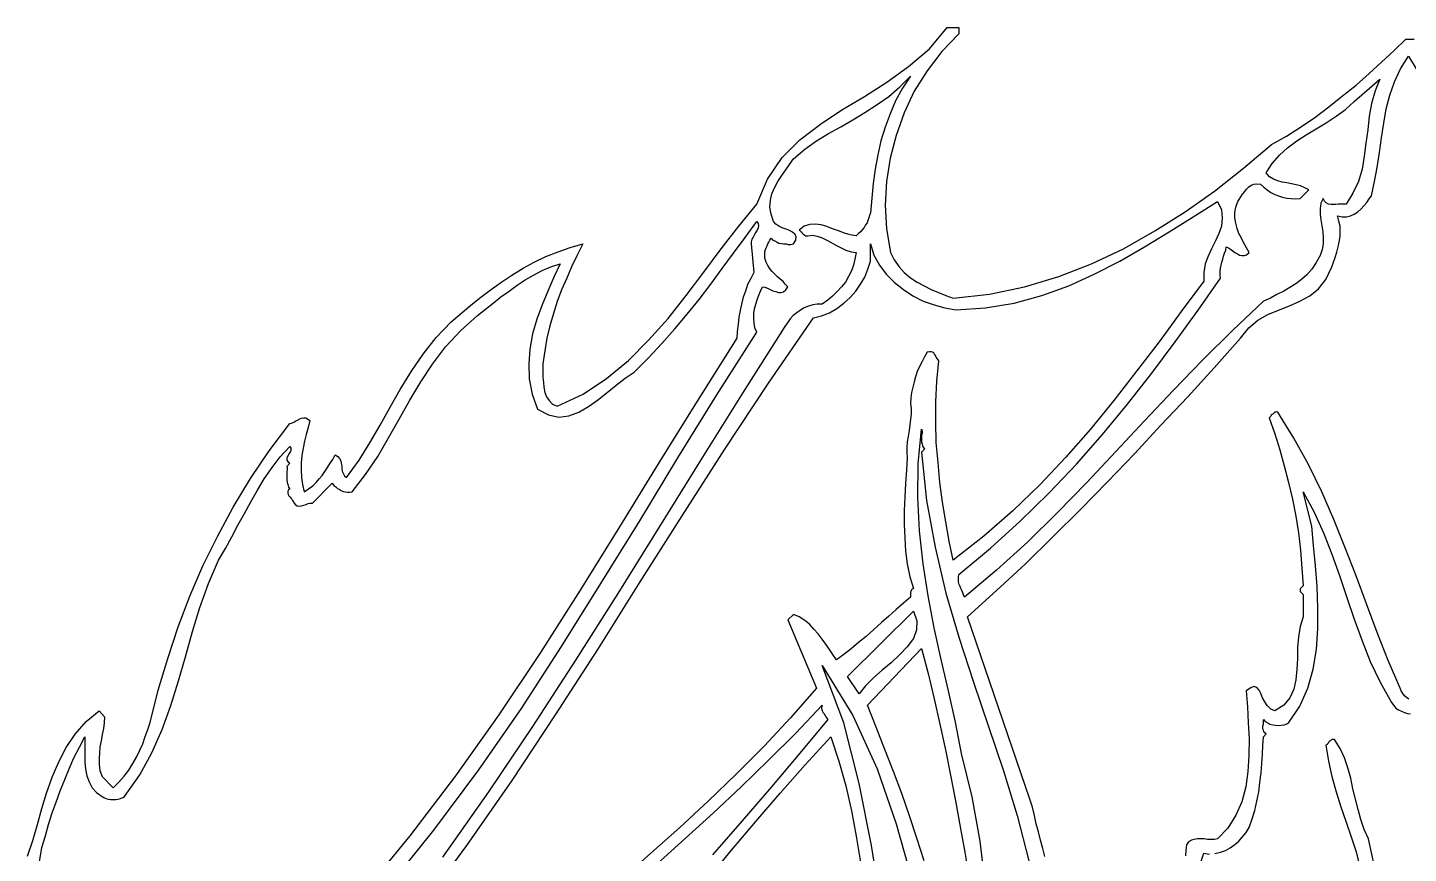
# Model space of a CAD drawing. Extents: x 0.03 to 7.04, y 0.02 to 9.17.
# Drawn here: x 0.328 to 3.519, y 7.263 to 9.171 of the extents above; entities that cross this region are included whole.
import ezdxf

# ---------------------------------------------------------------- set-up
doc = ezdxf.new("R2010")
doc.units = 0
doc.layers.add('1', color=7, linetype='Continuous')

msp = doc.modelspace()

# ---------------------------------------------------------------- linework, layer by layer
for points in [[(0.328, 7.256), (0.34, 7.292), (0.351, 7.329), (0.361, 7.366), (0.372, 7.402), (0.385, 7.439), (0.4, 7.474), (0.417, 7.507), (0.438, 7.538), (0.463, 7.567), (0.493, 7.592), (0.506, 7.578), (0.505, 7.564), (0.503, 7.551), (0.5, 7.537), (0.498, 7.523), (0.495, 7.509), (0.494, 7.495), (0.493, 7.482), (0.493, 7.468), (0.495, 7.454), (0.5, 7.44), (0.526, 7.414), (0.539, 7.427), (0.551, 7.441), (0.562, 7.455), (0.571, 7.47), (0.58, 7.485), (0.587, 7.501), (0.594, 7.516), (0.6, 7.533), (0.606, 7.549), (0.611, 7.565), (0.63, 7.64), (0.652, 7.713), (0.676, 7.786), (0.703, 7.857), (0.733, 7.927), (0.767, 7.995), (0.803, 8.063), (0.843, 8.129), (0.886, 8.193), (0.934, 8.256), (0.938, 8.257), (0.943, 8.259), (0.948, 8.262), (0.952, 8.264), (0.957, 8.267), (0.961, 8.268), (0.966, 8.269), (0.971, 8.269), (0.975, 8.267), (0.98, 8.263), (0.976, 8.247), (0.972, 8.231), (0.968, 8.215), (0.965, 8.199), (0.962, 8.182), (0.96, 8.165), (0.96, 8.148), (0.961, 8.131), (0.963, 8.115), (0.967, 8.098), (0.977, 8.105), (0.987, 8.112), (0.995, 8.12), (1.002, 8.128), (1.009, 8.136), (1.015, 8.145), (1.021, 8.154), (1.027, 8.164), (1.033, 8.173), (1.039, 8.184), (1.045, 8.18), (1.049, 8.175), (1.052, 8.17), (1.053, 8.164), (1.054, 8.158), (1.054, 8.152), (1.055, 8.146), (1.057, 8.141), (1.06, 8.135), (1.065, 8.131), (1.094, 8.171), (1.119, 8.211), (1.143, 8.252), (1.166, 8.294), (1.189, 8.335), (1.215, 8.377), (1.242, 8.416), (1.272, 8.455), (1.307, 8.491), (1.348, 8.526), (1.372, 8.546), (1.397, 8.564), (1.422, 8.582), (1.447, 8.599), (1.473, 8.615), (1.499, 8.629), (1.526, 8.642), (1.554, 8.653), (1.582, 8.663), (1.611, 8.671), (1.598, 8.645), (1.585, 8.618), (1.574, 8.592), (1.562, 8.565), (1.552, 8.538), (1.543, 8.51), (1.535, 8.482), (1.528, 8.453), (1.523, 8.424), (1.519, 8.394), (1.519, 8.385), (1.519, 8.375), (1.519, 8.363), (1.52, 8.351), (1.521, 8.34), (1.523, 8.328), (1.527, 8.318), (1.533, 8.309), (1.541, 8.301), (1.552, 8.296), (1.612, 8.324), (1.666, 8.36), (1.717, 8.402), (1.763, 8.449), (1.808, 8.499), (1.85, 8.552), (1.891, 8.606), (1.931, 8.66), (1.972, 8.712), (2.013, 8.763), (2.038, 8.821), (2.072, 8.871), (2.113, 8.912), (2.16, 8.948), (2.21, 8.981), (2.262, 9.012), (2.314, 9.045), (2.364, 9.081), (2.412, 9.122), (2.453, 9.171), (2.48, 9.171), (2.48, 9.157)], [(2.48, 9.157), (2.441, 9.116), (2.407, 9.071), (2.377, 9.024), (2.354, 8.974), (2.335, 8.922), (2.321, 8.869), (2.313, 8.815), (2.31, 8.761), (2.313, 8.706), (2.322, 8.651), (2.331, 8.634), (2.342, 8.618), (2.354, 8.605), (2.368, 8.593), (2.384, 8.583), (2.4, 8.574), (2.416, 8.566), (2.433, 8.559), (2.45, 8.552), (2.467, 8.546), (2.551, 8.555), (2.632, 8.572), (2.711, 8.596), (2.787, 8.625), (2.861, 8.66), (2.933, 8.701), (3.003, 8.745), (3.071, 8.793), (3.138, 8.846), (3.203, 8.901), (3.237, 8.92), (3.27, 8.941), (3.303, 8.963), (3.335, 8.988), (3.367, 9.013), (3.398, 9.038), (3.428, 9.065), (3.457, 9.091), (3.486, 9.118), (3.513, 9.144), (3.532, 9.144)]]:
    msp.add_lwpolyline(points)
at = {"layer": '1'}
for points in [[(2.679, 7.255), (2.674, 7.274), (2.669, 7.293), (2.664, 7.312), (2.659, 7.331), (2.655, 7.35), (2.65, 7.369), (2.644, 7.388), (2.5, 7.809), (2.567, 7.87), (2.633, 7.931), (2.697, 7.994), (2.761, 8.057), (2.824, 8.121), (2.886, 8.186), (2.947, 8.252), (3.009, 8.318), (3.07, 8.385), (3.131, 8.453), (3.15, 8.477), (3.171, 8.495), (3.194, 8.508), (3.219, 8.518), (3.244, 8.528), (3.268, 8.539), (3.291, 8.551), (3.311, 8.567), (3.328, 8.589), (3.342, 8.618), (3.346, 8.629), (3.35, 8.64), (3.354, 8.652), (3.357, 8.664), (3.359, 8.675), (3.361, 8.688), (3.361, 8.7), (3.361, 8.712), (3.358, 8.724), (3.355, 8.736), (3.366, 8.734), (3.376, 8.734), (3.385, 8.736), (3.394, 8.74), (3.402, 8.745), (3.41, 8.752), (3.416, 8.759), (3.423, 8.767), (3.428, 8.775), (3.434, 8.782), (3.441, 8.815), (3.447, 8.848), (3.452, 8.882), (3.457, 8.916), (3.462, 8.95), (3.468, 8.983), (3.476, 9.015), (3.487, 9.046), (3.501, 9.076), (3.519, 9.105), (3.539, 9.072)], [(1.157, 7.179), (1.267, 7.316), (1.371, 7.456), (1.469, 7.597), (1.562, 7.741), (1.653, 7.886), (1.743, 8.031), (1.831, 8.177), (1.921, 8.322), (2.013, 8.467), (2.009, 8.477), (2.007, 8.488), (2.006, 8.499), (2.006, 8.51), (2.008, 8.521), (2.011, 8.532), (2.014, 8.542), (2.018, 8.553), (2.022, 8.562), (2.026, 8.572), (2.032, 8.571), (2.038, 8.569), (2.044, 8.566), (2.05, 8.563), (2.057, 8.561), (2.063, 8.559), (2.069, 8.559), (2.075, 8.56), (2.08, 8.565), (2.085, 8.572), (2.079, 8.578), (2.074, 8.584), (2.067, 8.59), (2.061, 8.595), (2.055, 8.601), (2.049, 8.607), (2.044, 8.613), (2.039, 8.621), (2.035, 8.629), (2.032, 8.638), (2.032, 8.643), (2.032, 8.648), (2.032, 8.653), (2.033, 8.658), (2.035, 8.662), (2.037, 8.667), (2.039, 8.671), (2.041, 8.675), (2.043, 8.68), (2.046, 8.684), (2.05, 8.68), (2.055, 8.678), (2.06, 8.675), (2.064, 8.673), (2.07, 8.672), (2.075, 8.671), (2.081, 8.671), (2.086, 8.67), (2.092, 8.67), (2.098, 8.671), (2.103, 8.68), (2.104, 8.688), (2.101, 8.694), (2.096, 8.698), (2.089, 8.702), (2.081, 8.705), (2.072, 8.708), (2.064, 8.712), (2.057, 8.717), (2.052, 8.723), (2.046, 8.74), (2.043, 8.756), (2.045, 8.772), (2.048, 8.787), (2.054, 8.801), (2.062, 8.815), (2.071, 8.829), (2.08, 8.842), (2.089, 8.855), (2.098, 8.868), (2.124, 8.89), (2.151, 8.909), (2.179, 8.926), (2.207, 8.942), (2.235, 8.958), (2.263, 8.975), (2.291, 8.993), (2.318, 9.012), (2.344, 9.034), (2.368, 9.059), (2.35, 9.031), (2.334, 9.002), (2.321, 8.972), (2.31, 8.941), (2.3, 8.909), (2.293, 8.877), (2.287, 8.844), (2.282, 8.811), (2.279, 8.777), (2.276, 8.743)], [(3.375, 8.763), (3.369, 8.763), (3.363, 8.763), (3.357, 8.763), (3.351, 8.762), (3.345, 8.762), (3.34, 8.762), (3.334, 8.763), (3.329, 8.766), (3.325, 8.77), (3.322, 8.776), (3.317, 8.765), (3.315, 8.753), (3.315, 8.74), (3.317, 8.727), (3.319, 8.713), (3.321, 8.699), (3.322, 8.685), (3.322, 8.671), (3.32, 8.658), (3.315, 8.644), (3.306, 8.628), (3.296, 8.613), (3.284, 8.6), (3.272, 8.589), (3.259, 8.579), (3.245, 8.57), (3.231, 8.562), (3.215, 8.554), (3.2, 8.546), (3.184, 8.539), (3.113, 8.472), (3.044, 8.403), (2.976, 8.333), (2.909, 8.262), (2.843, 8.191), (2.776, 8.12), (2.708, 8.05), (2.639, 7.982), (2.567, 7.917), (2.493, 7.855), (2.491, 7.86), (2.489, 7.865), (2.487, 7.87), (2.485, 7.875), (2.483, 7.879), (2.481, 7.884), (2.479, 7.89), (2.479, 7.895), (2.479, 7.901), (2.48, 7.907), (2.553, 7.968), (2.622, 8.03), (2.688, 8.095), (2.752, 8.162), (2.812, 8.231), (2.87, 8.301), (2.926, 8.372), (2.98, 8.445), (3.033, 8.518), (3.085, 8.592), (3.084, 8.6), (3.084, 8.608), (3.085, 8.615), (3.086, 8.622), (3.088, 8.629), (3.09, 8.636), (3.092, 8.643), (3.094, 8.65), (3.097, 8.657), (3.098, 8.664), (3.103, 8.662), (3.108, 8.659), (3.113, 8.655), (3.118, 8.651), (3.124, 8.648), (3.129, 8.645), (3.134, 8.644), (3.14, 8.644), (3.145, 8.646), (3.151, 8.651), (3.145, 8.662), (3.139, 8.673), (3.133, 8.684), (3.127, 8.695), (3.123, 8.707), (3.12, 8.719), (3.118, 8.731), (3.118, 8.744), (3.12, 8.756), (3.125, 8.769), (3.128, 8.774), (3.132, 8.78), (3.136, 8.786), (3.141, 8.792), (3.145, 8.798), (3.15, 8.803), (3.156, 8.807), (3.162, 8.809), (3.169, 8.81), (3.177, 8.809), (3.185, 8.802), (3.193, 8.796), (3.201, 8.79), (3.21, 8.785), (3.219, 8.782), (3.228, 8.779), (3.238, 8.777), (3.248, 8.776), (3.259, 8.775), (3.269, 8.776), (3.289, 8.796), (3.28, 8.801), (3.27, 8.805), (3.26, 8.808), (3.249, 8.81), (3.238, 8.812), (3.227, 8.814), (3.217, 8.817), (3.207, 8.821), (3.198, 8.826), (3.19, 8.835), (3.204, 8.857), (3.221, 8.876), (3.24, 8.893), (3.261, 8.909), (3.283, 8.923), (3.306, 8.937), (3.329, 8.951), (3.352, 8.966), (3.374, 8.982), (3.394, 9), (3.453, 9.052), (3.442, 9.025), (3.434, 8.996), (3.428, 8.966), (3.425, 8.935), (3.421, 8.904), (3.417, 8.874), (3.412, 8.844), (3.404, 8.815), (3.391, 8.788), (3.375, 8.763)], [(1.234, 7.132), (1.343, 7.281), (1.448, 7.431), (1.548, 7.583), (1.647, 7.736), (1.744, 7.89), (1.841, 8.043), (1.939, 8.197), (2.04, 8.349), (2.144, 8.5), (2.163, 8.505), (2.181, 8.512), (2.198, 8.522), (2.214, 8.534), (2.229, 8.547), (2.242, 8.562), (2.253, 8.578), (2.263, 8.594), (2.27, 8.613), (2.276, 8.631), (2.276, 8.671), (2.284, 8.645), (2.297, 8.622), (2.312, 8.601), (2.331, 8.583), (2.352, 8.566), (2.374, 8.551), (2.398, 8.539), (2.423, 8.53), (2.448, 8.523), (2.473, 8.519), (2.542, 8.523), (2.608, 8.534), (2.672, 8.552), (2.734, 8.574), (2.793, 8.601), (2.852, 8.631), (2.909, 8.664), (2.966, 8.699), (3.022, 8.734), (3.078, 8.769), (3.087, 8.75), (3.089, 8.731), (3.087, 8.712), (3.081, 8.695), (3.073, 8.678), (3.064, 8.66), (3.056, 8.643), (3.049, 8.625), (3.046, 8.605), (3.046, 8.585)], [(0.336, 7.125), (0.361, 7.276), (0.369, 7.303), (0.376, 7.329), (0.385, 7.356), (0.394, 7.381), (0.403, 7.407), (0.414, 7.433), (0.424, 7.458), (0.435, 7.483), (0.448, 7.508), (0.46, 7.532), (0.46, 7.519), (0.46, 7.504), (0.46, 7.488), (0.46, 7.473), (0.462, 7.457), (0.465, 7.442), (0.47, 7.428), (0.477, 7.414), (0.487, 7.403), (0.5, 7.394), (0.504, 7.392), (0.509, 7.389), (0.514, 7.388), (0.52, 7.387), (0.526, 7.387), (0.532, 7.387), (0.537, 7.388), (0.543, 7.389), (0.548, 7.392), (0.552, 7.394), (0.587, 7.444), (0.615, 7.495), (0.639, 7.549), (0.659, 7.604), (0.677, 7.661), (0.693, 7.717), (0.709, 7.775), (0.726, 7.831), (0.746, 7.886), (0.769, 7.94), (0.785, 7.967), (0.8, 7.994), (0.814, 8.021), (0.829, 8.048), (0.844, 8.075), (0.859, 8.102), (0.875, 8.128), (0.893, 8.154), (0.912, 8.179), (0.934, 8.203), (0.936, 8.199), (0.936, 8.194), (0.935, 8.19), (0.932, 8.186), (0.93, 8.182), (0.928, 8.179), (0.927, 8.175), (0.927, 8.171), (0.929, 8.168), (0.934, 8.164), (0.927, 8.157), (0.928, 8.154), (0.928, 8.15), (0.927, 8.144), (0.927, 8.139), (0.927, 8.133), (0.927, 8.127), (0.928, 8.12), (0.929, 8.115), (0.931, 8.109), (0.934, 8.105), (0.931, 8.103), (0.929, 8.1), (0.929, 8.097), (0.929, 8.095), (0.93, 8.092), (0.932, 8.089), (0.935, 8.086), (0.937, 8.083), (0.939, 8.081), (0.94, 8.078), (0.944, 8.072), (0.947, 8.068), (0.951, 8.066), (0.956, 8.065), (0.961, 8.066), (0.966, 8.067), (0.972, 8.069), (0.976, 8.071), (0.981, 8.072), (0.986, 8.072), (1.032, 8.118), (1.036, 8.113), (1.04, 8.11), (1.044, 8.106), (1.048, 8.104), (1.053, 8.101), (1.057, 8.099), (1.062, 8.098), (1.067, 8.097), (1.073, 8.097), (1.078, 8.098), (1.109, 8.138), (1.137, 8.18), (1.162, 8.223), (1.187, 8.266), (1.211, 8.31), (1.237, 8.352), (1.264, 8.393), (1.294, 8.433), (1.329, 8.471), (1.368, 8.506), (1.386, 8.52), (1.404, 8.534), (1.422, 8.549), (1.441, 8.562), (1.459, 8.576), (1.478, 8.588), (1.497, 8.599), (1.517, 8.61), (1.537, 8.618), (1.559, 8.625), (1.544, 8.594), (1.53, 8.562), (1.517, 8.53), (1.505, 8.497), (1.495, 8.463), (1.489, 8.428), (1.486, 8.394), (1.487, 8.359), (1.494, 8.324), (1.506, 8.289), (1.532, 8.276), (1.556, 8.271), (1.579, 8.274), (1.602, 8.282), (1.624, 8.295), (1.645, 8.31), (1.667, 8.328), (1.688, 8.345), (1.709, 8.361), (1.73, 8.375), (1.763, 8.408), (1.794, 8.441), (1.824, 8.475), (1.852, 8.509), (1.88, 8.543), (1.907, 8.578), (1.933, 8.614), (1.959, 8.65), (1.986, 8.686), (2.013, 8.723), (2.016, 8.718), (2.017, 8.713), (2.016, 8.708), (2.014, 8.703), (2.011, 8.698), (2.008, 8.693), (2.005, 8.687), (2.002, 8.682), (2, 8.676), (2, 8.671), (2.006, 8.605), (1.999, 8.591), (1.992, 8.577), (1.987, 8.562), (1.982, 8.548), (1.978, 8.532), (1.975, 8.517), (1.972, 8.502), (1.97, 8.486), (1.968, 8.469), (1.967, 8.453), (1.875, 8.308), (1.785, 8.163), (1.696, 8.017), (1.605, 7.871), (1.513, 7.727), (1.417, 7.583), (1.317, 7.442), (1.211, 7.303), (1.099, 7.166)], [(2.276, 8.743), (2.274, 8.737), (2.272, 8.731), (2.27, 8.725), (2.268, 8.72), (2.264, 8.715), (2.261, 8.709), (2.257, 8.704), (2.253, 8.699), (2.248, 8.695), (2.243, 8.69), (2.229, 8.692), (2.216, 8.696), (2.202, 8.701), (2.188, 8.706), (2.175, 8.711), (2.162, 8.715), (2.148, 8.717), (2.136, 8.716), (2.123, 8.712), (2.111, 8.703), (2.113, 8.702), (2.115, 8.7), (2.117, 8.698), (2.118, 8.696), (2.12, 8.694), (2.122, 8.693), (2.124, 8.691), (2.126, 8.69), (2.128, 8.69), (2.131, 8.69), (2.142, 8.691), (2.153, 8.689), (2.164, 8.685), (2.175, 8.68), (2.185, 8.674), (2.196, 8.668), (2.208, 8.662), (2.219, 8.657), (2.231, 8.653), (2.243, 8.651), (2.24, 8.636), (2.237, 8.622), (2.232, 8.609), (2.225, 8.596), (2.218, 8.583), (2.209, 8.572), (2.199, 8.561), (2.188, 8.55), (2.177, 8.541), (2.164, 8.532), (2.153, 8.532), (2.143, 8.53), (2.133, 8.527), (2.123, 8.523), (2.114, 8.518), (2.106, 8.512), (2.097, 8.506), (2.09, 8.498), (2.084, 8.489), (2.078, 8.48), (1.98, 8.326), (1.884, 8.172), (1.788, 8.018), (1.692, 7.863), (1.594, 7.709), (1.495, 7.556), (1.393, 7.405), (1.287, 7.254)], [(3.046, 8.585), (2.994, 8.515), (2.943, 8.445), (2.891, 8.377), (2.838, 8.309), (2.784, 8.243), (2.727, 8.178), (2.668, 8.115), (2.605, 8.054), (2.538, 7.996), (2.467, 7.94), (2.458, 7.984), (2.45, 8.029), (2.442, 8.074), (2.436, 8.12), (2.432, 8.166), (2.428, 8.212), (2.427, 8.259), (2.427, 8.306), (2.429, 8.354), (2.434, 8.401), (2.432, 8.403), (2.43, 8.406), (2.428, 8.409), (2.426, 8.413), (2.424, 8.416), (2.422, 8.419), (2.419, 8.421), (2.416, 8.422), (2.412, 8.422), (2.407, 8.421), (2.401, 8.41), (2.395, 8.399), (2.389, 8.388), (2.384, 8.376), (2.38, 8.364), (2.377, 8.352), (2.374, 8.34), (2.371, 8.328), (2.369, 8.315), (2.368, 8.302), (2.37, 8.291), (2.37, 8.278), (2.368, 8.266), (2.367, 8.253), (2.365, 8.24), (2.363, 8.226), (2.361, 8.214), (2.36, 8.201), (2.36, 8.189), (2.361, 8.177), (2.359, 8.148), (2.357, 8.117), (2.355, 8.086), (2.354, 8.055), (2.354, 8.023), (2.355, 7.992), (2.357, 7.961), (2.361, 7.932), (2.367, 7.902), (2.375, 7.875), (2.372, 7.873), (2.371, 7.872), (2.37, 7.87), (2.369, 7.868), (2.368, 7.866), (2.368, 7.863), (2.368, 7.861), (2.368, 7.858), (2.368, 7.855), (2.352, 7.841), (2.335, 7.826), (2.318, 7.811), (2.301, 7.796), (2.284, 7.78), (2.266, 7.764), (2.248, 7.75), (2.231, 7.735), (2.214, 7.722), (2.197, 7.71), (2.189, 7.722), (2.181, 7.734), (2.173, 7.746), (2.164, 7.758), (2.155, 7.77), (2.145, 7.781), (2.135, 7.792), (2.124, 7.801), (2.111, 7.809), (2.098, 7.815), (2.085, 7.802), (2.151, 7.644), (2.091, 7.576), (2.03, 7.51), (1.966, 7.446), (1.901, 7.383), (1.835, 7.322), (1.768, 7.263), (1.701, 7.203)], [(3.52, 7.619), (3.515, 7.623), (3.51, 7.627), (3.506, 7.632), (3.502, 7.638), (3.5, 7.644), (3.472, 7.708), (3.447, 7.773), (3.422, 7.839), (3.398, 7.904), (3.373, 7.969), (3.347, 8.034), (3.319, 8.098), (3.288, 8.161), (3.254, 8.222), (3.217, 8.282), (3.214, 8.283), (3.212, 8.282), (3.21, 8.282), (3.208, 8.28), (3.206, 8.278), (3.204, 8.277), (3.202, 8.275), (3.201, 8.273), (3.199, 8.271), (3.197, 8.269), (3.21, 8.232), (3.222, 8.195), (3.232, 8.158), (3.242, 8.12), (3.251, 8.081), (3.259, 8.042), (3.265, 8.003), (3.27, 7.963), (3.273, 7.922), (3.276, 7.881), (3.275, 7.88), (3.273, 7.878), (3.272, 7.877), (3.27, 7.875), (3.269, 7.874), (3.269, 7.872), (3.269, 7.87), (3.269, 7.868), (3.276, 7.861), (3.276, 7.858), (3.276, 7.854), (3.276, 7.849), (3.276, 7.844), (3.276, 7.838), (3.276, 7.832), (3.276, 7.826), (3.276, 7.82), (3.276, 7.814), (3.276, 7.809), (3.269, 7.787), (3.265, 7.763), (3.263, 7.738), (3.263, 7.713), (3.261, 7.688), (3.259, 7.664), (3.254, 7.642), (3.245, 7.622), (3.231, 7.605), (3.21, 7.592), (3.201, 7.596), (3.193, 7.604), (3.187, 7.613), (3.182, 7.622), (3.178, 7.632), (3.174, 7.64), (3.169, 7.646), (3.162, 7.648), (3.155, 7.645), (3.144, 7.638), (3.147, 7.601), (3.149, 7.564), (3.151, 7.527), (3.15, 7.489), (3.148, 7.452), (3.143, 7.416), (3.134, 7.382), (3.12, 7.351), (3.102, 7.321), (3.078, 7.296), (3.071, 7.295), (3.063, 7.295), (3.055, 7.295), (3.047, 7.296), (3.039, 7.296), (3.032, 7.296), (3.024, 7.295), (3.018, 7.293), (3.011, 7.289), (3.006, 7.282), (3.005, 7.27), (3.004, 7.257)], [(2.542, 7.187), (2.529, 7.291), (2.511, 7.393), (2.486, 7.493), (2.472, 7.566), (2.456, 7.638), (2.439, 7.711), (2.423, 7.784), (2.409, 7.858), (2.398, 7.932), (2.389, 8.008), (2.385, 8.085), (2.386, 8.163), (2.394, 8.243), (2.395, 8.238), (2.395, 8.233), (2.394, 8.229), (2.394, 8.223), (2.394, 8.218), (2.394, 8.213), (2.395, 8.209), (2.396, 8.204), (2.398, 8.201), (2.401, 8.197)], [(2.401, 8.197), (2.394, 8.19), (2.405, 8.078), (2.425, 7.97), (2.45, 7.864), (2.481, 7.76), (2.514, 7.658), (2.549, 7.556), (2.583, 7.453), (2.615, 7.35), (2.642, 7.245)], [(3.072, 7.262), (3.085, 7.265), (3.096, 7.269), (3.107, 7.275), (3.118, 7.283), (3.127, 7.291), (3.136, 7.301), (3.144, 7.311), (3.151, 7.322), (3.158, 7.342), (3.164, 7.362), (3.169, 7.383), (3.173, 7.405), (3.176, 7.426), (3.179, 7.449), (3.18, 7.47), (3.182, 7.492), (3.183, 7.512), (3.184, 7.532), (3.19, 7.539), (3.187, 7.541), (3.185, 7.544), (3.184, 7.547), (3.183, 7.55), (3.183, 7.554), (3.183, 7.557), (3.184, 7.561), (3.184, 7.565), (3.184, 7.569), (3.184, 7.572), (3.188, 7.567), (3.194, 7.564), (3.199, 7.561), (3.206, 7.56), (3.212, 7.559), (3.219, 7.558), (3.225, 7.559), (3.232, 7.56), (3.238, 7.562), (3.243, 7.565), (3.268, 7.603), (3.287, 7.644), (3.299, 7.688), (3.307, 7.734), (3.31, 7.782), (3.31, 7.83), (3.308, 7.879), (3.304, 7.927), (3.3, 7.974), (3.296, 8.019), (3.276, 8.098), (3.301, 8.051), (3.323, 8.003), (3.342, 7.954), (3.36, 7.905), (3.377, 7.854), (3.394, 7.804), (3.412, 7.754), (3.431, 7.706), (3.454, 7.658), (3.48, 7.611)], [(2.25, 7.631), (2.223, 7.671), (2.375, 7.822), (2.383, 7.8), (2.382, 7.779), (2.375, 7.759), (2.361, 7.74), (2.344, 7.722), (2.324, 7.703), (2.303, 7.686), (2.283, 7.668), (2.264, 7.65), (2.25, 7.631)], [(2.4, 7.245), (2.383, 7.298), (2.366, 7.349), (2.348, 7.401), (2.329, 7.452), (2.309, 7.503), (2.289, 7.554), (2.269, 7.605), (2.394, 7.736), (2.409, 7.678), (2.423, 7.62), (2.436, 7.561), (2.449, 7.502), (2.461, 7.443), (2.472, 7.384), (2.483, 7.324), (2.494, 7.265), (2.504, 7.205)], [(2.664, 6.447), (2.625, 6.348), (2.525, 6.459), (2.45, 6.581), (2.395, 6.712), (2.355, 6.85), (2.325, 6.992), (2.301, 7.136), (2.278, 7.281), (2.25, 7.424), (2.214, 7.564), (2.164, 7.697), (2.235, 7.581), (2.291, 7.458), (2.335, 7.331), (2.372, 7.2), (2.407, 7.069), (2.441, 6.937), (2.481, 6.808), (2.528, 6.682), (2.588, 6.561), (2.664, 6.447)], [(1.783, 7.238), (1.848, 7.297), (1.913, 7.356), (1.977, 7.416), (2.04, 7.478), (2.103, 7.54), (2.164, 7.605), (2.163, 7.6), (2.163, 7.597), (2.164, 7.593), (2.165, 7.59), (2.167, 7.587), (2.169, 7.584), (2.171, 7.581), (2.173, 7.578), (2.175, 7.575), (2.177, 7.572)], [(3.48, 7.611), (3.485, 7.604), (3.49, 7.598), (3.496, 7.594), (3.503, 7.591), (3.51, 7.588), (3.517, 7.586), (3.524, 7.585)], [(2.177, 7.572), (2.113, 7.494), (2.047, 7.416), (1.979, 7.338), (1.911, 7.259)], [(1.9, 7.203), (1.955, 7.27), (2.011, 7.336), (2.067, 7.402), (2.125, 7.467), (2.184, 7.532), (2.203, 7.476), (2.219, 7.419), (2.232, 7.361), (2.243, 7.302), (2.253, 7.242)], [(3.448, 7.201), (3.427, 7.296), (3.417, 7.318), (3.409, 7.341), (3.403, 7.364), (3.397, 7.388), (3.391, 7.412), (3.386, 7.436), (3.379, 7.46), (3.371, 7.483), (3.361, 7.505), (3.348, 7.526), (3.345, 7.526), (3.343, 7.526), (3.341, 7.525), (3.339, 7.523), (3.337, 7.522), (3.335, 7.52), (3.334, 7.518), (3.332, 7.516), (3.331, 7.514), (3.328, 7.513), (3.334, 7.476), (3.342, 7.44), (3.352, 7.405), (3.363, 7.37), (3.375, 7.335), (3.387, 7.301), (3.398, 7.266), (3.407, 7.231)], [(3.026, 7.203), (3.046, 7.263), (3.059, 7.261)]]:
    msp.add_lwpolyline(points, dxfattribs=at)

doc.saveas('drawing.dxf')
